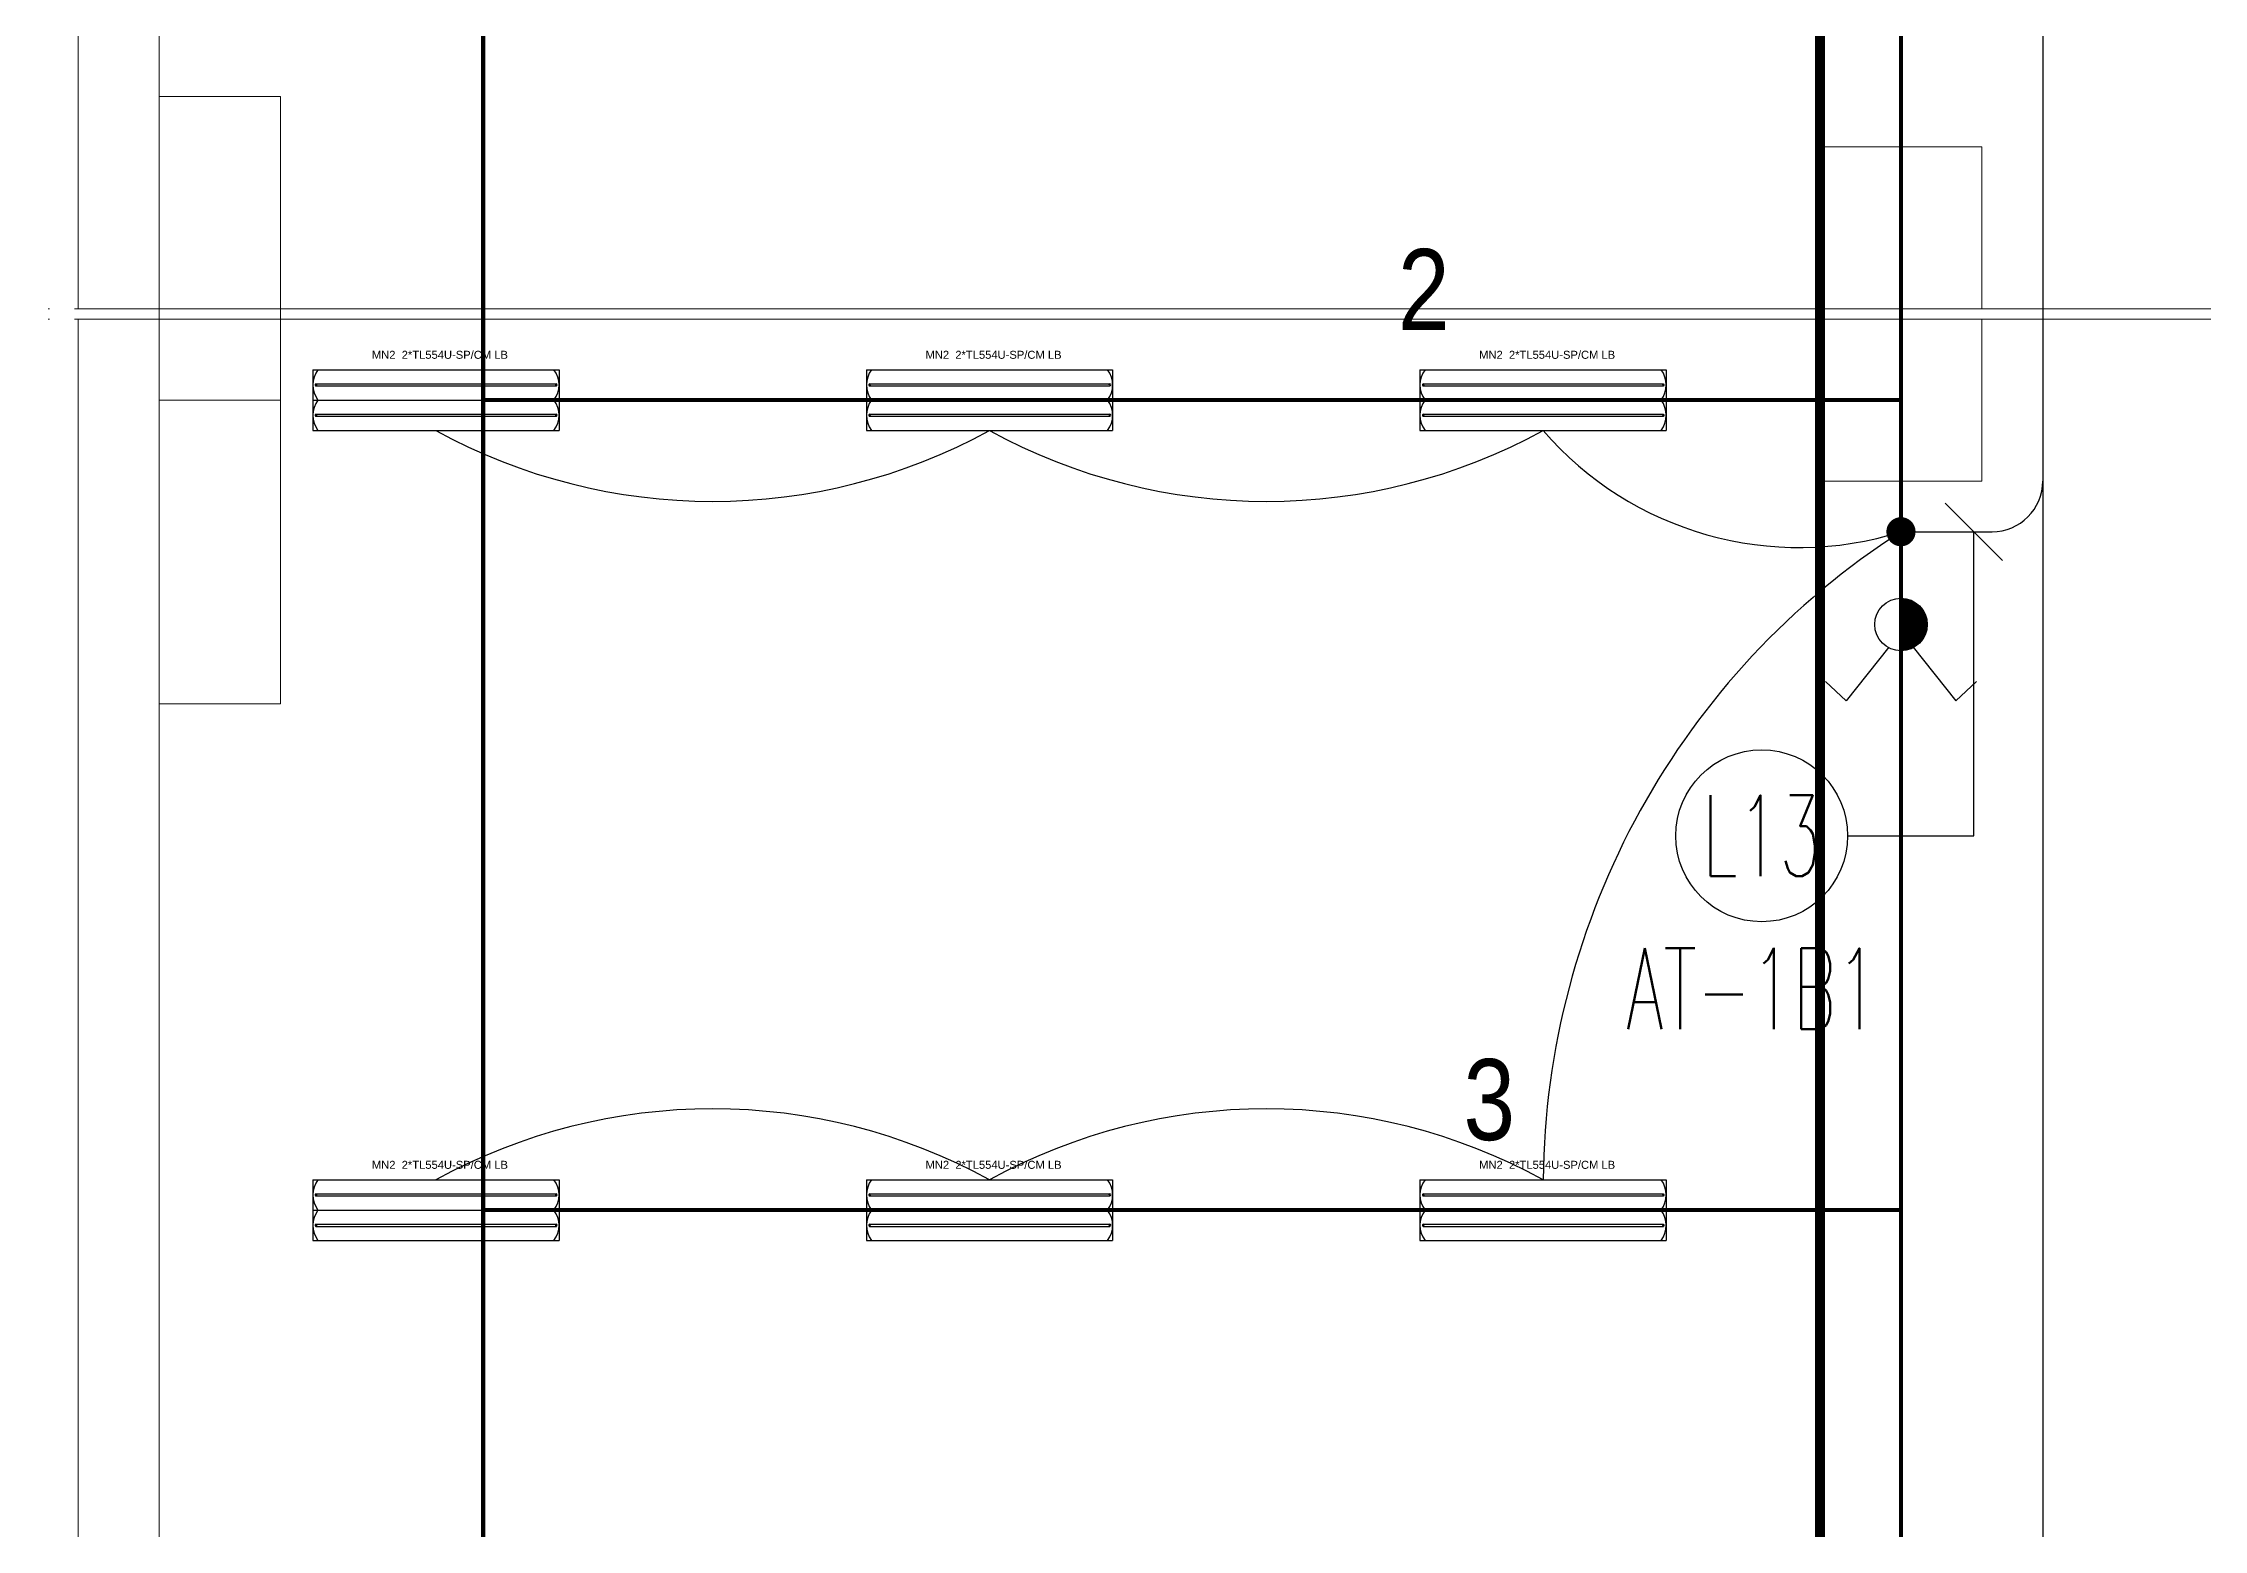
# Model space of a CAD drawing. Header units: metres. Extents: x -13316 to 152404, y -3899 to 30226.
# Drawn here: x 56303 to 57370, y 5402 to 6136 of the extents above; entities that cross this region are included whole.
import ezdxf
from ezdxf.enums import TextEntityAlignment as Align

# ---------------------------------------------------------------- set-up
doc = ezdxf.new("R2010")
doc.units = ezdxf.units.M
doc.header["$LTSCALE"] = 100
doc.header["$MEASUREMENT"] = 0
for name, pattern in [('DASHDOT2', [0.5, 0.25, -0.125, 0, -0.125]), ('DOT2', [0.125, 0, -0.125]), ('HIDDEN', [0.375, 0.25, -0.125])]:
    doc.linetypes.add(name, pattern=pattern)
doc.layers.get('0').update_dxf_attribs({"color": 9, "lineweight": 9})
for name, color, linetype, lineweight in [('01', 9, 'Continuous', 9), ('05', 9, 'Continuous', 9), ('06D', 9, 'Continuous', 9), ('20', 9, 'DOT2', 9), ('21', 9, 'Continuous', 9), ('24', 9, 'DASHDOT2', 9), ('E-2x54 W SIVAÜSTÜ FLUORESAN YÜKSEK TAVAN ARMATÜRÜ', 7, 'Continuous', 30), ('E-KABLO', 7, 'Continuous', 30), ('E-KOMÜTATÖR ANAHTAR (ETANŞ)', 7, 'Continuous', 30), ('E-LINYE', 7, 'Continuous', 30)]:
    doc.layers.add(name, color=color, linetype=linetype, lineweight=lineweight)
doc.styles.add('Arial', font='arial.ttf', dxfattribs={"height": 2.5})
doc.styles.add('E-YAZI', font='txttw.shx')
doc.styles.add('MuuM_TEXT-STANDART', font='ARIALN.TTF')

# ---------------------------------------------------------------- blocks, each defined once
blk = doc.blocks.new('p-akslar_yeni')
at = {"layer": '24'}
for points in [[(2164.8, -2790), (2204.8, -2790), (2204.8, -2890), (6415, -2890)], [(2164.8, -2995), (2204.8, -2995), (2204.8, -2895), (6415, -2895)]]:
    blk.add_lwpolyline(points, dxfattribs=at)
blk = doc.blocks.new('2x54 W SIVAÜSTÜ FLUORESAN YÜKSEK TAVAN ARMATÜRÜ')
at = {"layer": 'E-2x54 W SIVAÜSTÜ FLUORESAN YÜKSEK TAVAN ARMATÜRÜ', "color": 4}
for p, q in [((-60.8, 15), (-60.8, -15)), ((-60.8, 15), (60.8, 15)), ((60.8, 15), (60.8, 0)), ((-60, 0), (-15, 0)), ((15, 0), (60, 0)), ((60.8, 0), (60.8, -15)), ((-60.8, -15), (60.8, -15))]:
    blk.add_line(p, q, dxfattribs=at)
at = {"layer": 'E-2x54 W SIVAÜSTÜ FLUORESAN YÜKSEK TAVAN ARMATÜRÜ', "color": 7}
for p, q in [((-60.8, 0), (60.8, 0)), ((-59.3, 8), (59.3, 8)), ((-59.2, 7), (59.4, 7)), ((-59.3, -7), (59.3, -7)), ((-59.2, -8), (59.4, -8))]:
    blk.add_line(p, q, dxfattribs=at)
for centre in [(-59.2, 7.6), (-59.2, 7.3), (59.4, 7.6), (59.4, 7.3), (-59.2, -7.4), (-59.2, -7.7), (59.4, -7.4), (59.4, -7.7)]:
    blk.add_circle(centre, 0.11, dxfattribs=at)
for centre, radius, start, end in [((-48.7, 7.5), 12.1, 141.86, 218.14), ((48.7, 7.5), 12.1, 321.86, 38.14), ((-59.1, 7.5), 0.515, 106.8674, 266.7612), ((-59.3, 7.5), 0.519, 289.2244, 84.4042), ((59.5, 7.5), 0.515, 106.8674, 266.7612), ((59.3, 7.5), 0.519, 289.2244, 84.4042), ((-48.7, -7.5), 12.1, 141.86, 218.14), ((-59.1, -7.5), 0.515, 106.8674, 266.7612), ((-59.3, -7.5), 0.519, 289.2244, 84.4042), ((48.7, -7.5), 12.1, 321.86, 38.14), ((59.5, -7.5), 0.515, 106.8674, 266.7612), ((59.3, -7.5), 0.519, 289.2244, 84.4042)]:
    blk.add_arc(centre, radius, start, end, dxfattribs=at)
at = {"layer": 'E-2x54 W SIVAÜSTÜ FLUORESAN YÜKSEK TAVAN ARMATÜRÜ', "color": 7, "style": 'Arial'}
blk.add_text('MN2  2*TL554U-SP/CM LB', height=3.951, dxfattribs=at).set_placement((-31.6, 20.4))
blk = doc.blocks.new('100_KOMÜTATÖR ANAHTAR (ETANŞ)')
at = {"layer": 'E-KOMÜTATÖR ANAHTAR (ETANŞ)', "color": 4}
for p, q in [((-1.695, 5.222), (-2.326, 4.622)), ((-0.372, 3.563), (-1.695, 5.222)), ((0.372, 3.563), (1.695, 5.222)), ((1.695, 5.222), (2.326, 4.622)), ((0, 2.053), (0, 0))]:
    blk.add_line(p, q, dxfattribs=at)
at = {"layer": 'E-KOMÜTATÖR ANAHTAR (ETANŞ)', "color": 4, "const_width": 0.81}
blk.add_lwpolyline([(0, 3.268, 0.414214), (-0.405, 2.863, 0.414214), (0, 2.458, 0.414214)], format="xyb", dxfattribs=at)
at = {"layer": 'E-KOMÜTATÖR ANAHTAR (ETANŞ)', "color": 4}
blk.add_circle((0, 2.863), 0.81, dxfattribs=at)
blk = doc.blocks.new('p-kolon_80x80')
blk.add_lwpolyline([(-40, -40), (40, -40), (40, 40), (-40, 40)], close=True)
blk = doc.blocks.new('1.bod.mimari.elk')
at = {"layer": '01'}
blk.add_lwpolyline([(40, -1430), (40, -1850), (470, -1850), (470, -1890), (40, -1890), (40, -2160), (470, -2160), (470, -2200), (40, -2200), (40, -2200), (40, -2200), (40, -2945), (0, -2945), (0, -1142.7)], dxfattribs=at)
blk.add_lwpolyline([(40, -8750), (0, -8750), (0, -2950), (40, -2950), (40, -8750), (40, -8750)], close=True, dxfattribs=at)
for p in [(900, -2905), (900, -2990)]:
    blk.add_blockref('p-kolon_80x80', p, dxfattribs=at)
blk = doc.blocks.new('p-işyeri')
at = {"color": 0, "const_width": 2}
blk.add_lwpolyline([(200, 0), (200, 700), (-200, 700), (-200, 0)], close=True, dxfattribs=at)
blk = doc.blocks.new('p-dilatasyon yeri')
at = {"layer": '06D'}
for points in [[(0, 5685), (5355, 5685)], [(5355, 5680), (0, 5680)]]:
    blk.add_lwpolyline(points, dxfattribs=at)
blk = doc.blocks.new('p-birim')
blk.add_lwpolyline([(0, 0), (1, 0), (1, 1), (0, 1)], close=True)
blk = doc.blocks.new('1.bod.mimari1.elk')
at = {"layer": '20', "ltscale": 2, "const_width": 5}
for points in [[(860, -4630), (860, -4630), (860, -2200), (40, -2192.5)], [(860, -4550), (860, -2240)]]:
    blk.add_lwpolyline(points, dxfattribs=at)
blk.add_blockref('p-dilatasyon yeri', (0, -8630))
at = {"layer": '05', "xscale": 60.00000000000003, "yscale": 150}
for p in [(40, -2990), (40, -3140)]:
    blk.add_blockref('p-birim', p, dxfattribs=at)
at = {"layer": '06D', "color": 89, "linetype": 'HIDDEN', "true_color": 0x2e4d23, "rotation": 90}
for p in [(900, -2790), (900, -3190), (900, -3590)]:
    blk.add_blockref('p-işyeri', p, dxfattribs=at)
at = {"layer": '21', "style": 'MuuM_TEXT-STANDART'}
for s, p in [('2', (677.15, -2967.4)), ('3', (709.47, -3367.4))]:
    blk.add_text(s, height=40, dxfattribs=at).set_placement(p, align=Align.BOTTOM_RIGHT)

msp = doc.modelspace()

# ---------------------------------------------------------------- linework, layer by layer
at = {"layer": 'E-KABLO', "color": 5}
for p, q in [((57290, 6710), (57290, 5920)), ((57290, 5920), (57290, 5120))]:
    msp.add_line(p, q, dxfattribs=at)
at = {"layer": 'E-KABLO', "color": 6}
msp.add_line((57220, 5895), (57265, 5895), dxfattribs=at)
at = {"layer": 'E-KABLO', "color": 4, "linetype": 'Continuous', "const_width": 7.2}
msp.add_lwpolyline([(57223.6, 5895, 1), (57216.4, 5895, 1)], format="xyb", close=True, dxfattribs=at)
at = {"layer": 'E-KABLO', "color": 6}
for centre, radius, start, end in [((56633.33, 6194.33), 284.33, 241.27083, 298.72917), ((56906.67, 6194.33), 284.33, 241.27083, 298.72917), ((57169.58, 6053.95), 166.75, 220.79439, 287.60058), ((57265, 5920), 25, 270, 0), ((57428.15, 5571.32), 384.83, 122.74374, 179.45154), ((56633.33, 5325.67), 284.33, 61.27083, 118.72917), ((56906.67, 5325.67), 284.33, 61.27083, 118.72917)]:
    msp.add_arc(centre, radius, start, end, dxfattribs=at)
at = {"layer": 'E-LINYE', "color": 7, "linetype": 'Continuous'}
for p, q in [((57270.06, 5880.86), (57241.78, 5909.14)), ((57255.92, 5744.84), (57255.92, 5895)), ((57193.68, 5744.84), (57255.92, 5744.84))]:
    msp.add_line(p, q, dxfattribs=at)
msp.add_circle((57151.24, 5744.84), 42.44, dxfattribs=at)

# ---------------------------------------------------------------- block references
at = {"layer": '06D'}
for name in ['1.bod.mimari.elk', '1.bod.mimari1.elk']:
    msp.add_blockref(name, (56320, 8950), dxfattribs=at)
at = {"layer": '24'}
msp.add_blockref('p-akslar_yeni', (49905, 8895), dxfattribs=at)
at = {"layer": 'E-2x54 W SIVAÜSTÜ FLUORESAN YÜKSEK TAVAN ARMATÜRÜ', "color": 6}
for p in [(56496.67, 5960), (56770, 5960), (57043.33, 5960), (56496.67, 5560), (56770, 5560), (57043.33, 5560)]:
    msp.add_blockref('2x54 W SIVAÜSTÜ FLUORESAN YÜKSEK TAVAN ARMATÜRÜ', p, dxfattribs=at)
at = {"layer": 'E-KOMÜTATÖR ANAHTAR (ETANŞ)', "xscale": 16, "yscale": 16, "zscale": 16, "rotation": 180}
msp.add_blockref('100_KOMÜTATÖR ANAHTAR (ETANŞ)', (57220, 5895), dxfattribs=at)

# ---------------------------------------------------------------- texts
at = {"layer": 'E-LINYE', "color": 3, "linetype": 'Continuous', "style": 'E-YAZI', "width": 0.6}
for s, p in [('L13', (57151.24, 5744.84)), ('AT-1B1', (57146.51, 5669.36))]:
    msp.add_text(s, height=40, dxfattribs=at).set_placement(p, align=Align.MIDDLE_CENTER)

doc.saveas('drawing.dxf')
